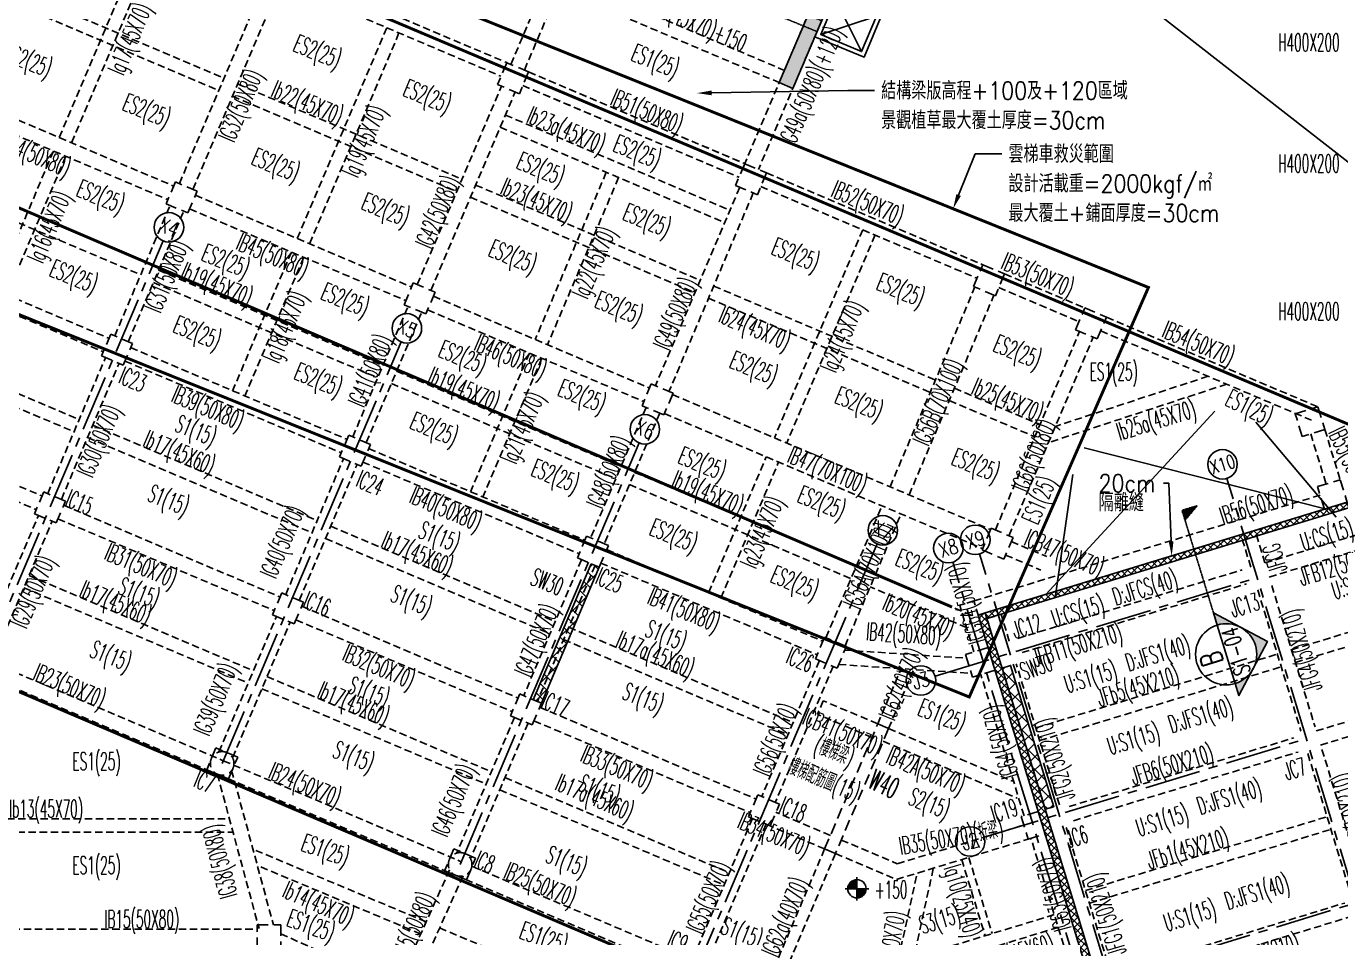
# Model space of a CAD drawing. Header units: centimetres. Extents: x -47768 to 194820, y -149527 to 141949.
# Drawn here: x 60937 to 65386, y -788 to 2297 of the extents above; entities that cross this region are included whole.
import ezdxf
from ezdxf import colors
from ezdxf.entities.mleader import LeaderData, LeaderLine
from ezdxf.enums import TextEntityAlignment as Align
from ezdxf.math import Vec2, Vec3

# ---------------------------------------------------------------- set-up
doc = ezdxf.new("R2010")
doc.units = ezdxf.units.CM
for name, pattern in [('1', [0.375, 0.25, -0.125]), ('CENTER', [2, 1.25, -0.25, 0.25, -0.25]), ('CENTER2', [28.575, 19.05, -3.175, 3.175, -3.175]), ('HIDDEN', [0.375, 0.25, -0.125])]:
    doc.linetypes.add(name, pattern=pattern)
doc.layers.get('0').update_dxf_attribs({"color": 8})
for name, color, linetype in [('0S-1FL排水溝位置', 8, 'Continuous'), ('0S-B', 6, 'HIDDEN'), ('0S-colhead', 8, 'HIDDEN'), ('0S-GRID', 8, 'Continuous'), ('0S-J', 3, 'HIDDEN'), ('0S-Shear wall', 7, 'Continuous'), ('0S-伸縮縫', 4, 'Continuous'), ('0S-雲梯車', 11, 'Continuous'), ('1S-BN', 7, 'Continuous'), ('1S-CN', 2, 'Continuous'), ('1S-JN', 3, 'Continuous'), ('1S-SN', 4, 'Continuous'), ('1S-SWN', 7, 'Continuous'), ('1S-TEXT', 7, 'Continuous'), ('1S-WN', 40, 'Continuous'), ('detail', 1, 'Continuous'), ('FL高程', 7, 'Continuous'), ('高程線', 7, 'Continuous')]:
    doc.layers.add(name, color=color, linetype=linetype)
doc.styles.add('ae', font='romans.shx', dxfattribs={"bigfont": 'chineset.shx'})
doc.styles.add('CHINA', font='romans.shx', dxfattribs={"width": 0.85, "bigfont": 'chineset.shx'})
doc.styles.add('ROMAND', font='romand')
doc.styles.add('txt', font='romans.shx', dxfattribs={"height": 0.2, "bigfont": 'chineset.shx'})

# ---------------------------------------------------------------- blocks, each defined once
blk = doc.blocks.new('地下一樓柱位')
at = {"color": 0, "linetype": 'HIDDEN', "ltscale": 150}
for p, q in [((154112.2, 67259.9), (154080.9, 67186.2)), ((154185.8, 67228.6), (154112.2, 67259.9)), ((154185.8, 67228.6), (154154.6, 67155)), ((154154.6, 67155), (154080.9, 67186.2)), ((154917.6, 66918), (154886.4, 66844.4)), ((154917.6, 66918), (154991.3, 66886.7)), ((154991.3, 66886.7), (154960, 66813.1)), ((154886.4, 66844.4), (154960, 66813.1)), ((156037, 66355.9), (156068.3, 66429.6)), ((156068.3, 66429.6), (156141.9, 66398.3)), ((156110.7, 66324.7), (156141.9, 66398.3)), ((156037, 66355.9), (156110.7, 66324.7)), ((154601.1, 66172.4), (154569.9, 66098.7)), ((154674.8, 66141.1), (154601.1, 66172.4)), ((154674.8, 66141.1), (154643.5, 66067.5)), ((154643.5, 66067.5), (154569.9, 66098.7)), ((155751.8, 65684), (155720.5, 65610.3)), ((155751.8, 65684), (155825.4, 65652.7)), ((154382.3, 65656.9), (154351.1, 65583.3)), ((154456, 65625.6), (154382.3, 65656.9)), ((154424.7, 65552), (154456, 65625.6)), ((154456, 65625.6), (154456, 65625.6)), ((155825.4, 65652.7), (155794.2, 65579.1)), ((154351.1, 65583.3), (154424.7, 65552)), ((155720.5, 65610.3), (155794.2, 65579.1)), ((155741, 65279.8), (155664.5, 65256.4)), ((155741, 65279.8), (155764.4, 65203.3)), ((155664.5, 65256.4), (155687.9, 65179.9)), ((155764.4, 65203.3), (155687.9, 65179.9)), ((155187.6, 64598.1), (155367.4, 65021.5)), ((155404.2, 65005.9), (155224.5, 64582.4)), ((155367.4, 65021.5), (155404.2, 65005.9)), ((155224.5, 64582.4), (155187.6, 64598.1))]:
    blk.add_line(p, q, dxfattribs=at)
for points in [[(153063.9, 66824.9), (152990.3, 66856.2), (152959, 66782.5), (153032.6, 66751.3), (153063.9, 66824.9)], [(152845.1, 66309.4), (152771.5, 66340.7), (152740.2, 66267), (152813.8, 66235.8), (152845.1, 66309.4)], [(153650.5, 65967.5), (153576.9, 65998.8), (153545.6, 65925.1), (153619.3, 65893.9), (153650.5, 65967.5)], [(152618.5, 65775.5), (152544.8, 65806.8), (152513.6, 65733.1), (152587.2, 65701.9), (152618.5, 65775.5)], [(153423.9, 65433.6), (153350.3, 65464.9), (153319, 65391.3), (153392.7, 65360), (153423.9, 65433.6)], [(155261.4, 65283.8), (155187.8, 65315), (155156.5, 65241.4), (155230.2, 65210.1), (155261.4, 65283.8)], [(154229.4, 65091.7), (154155.7, 65123), (154124.5, 65049.4), (154198.1, 65018.1), (154229.4, 65091.7)], [(153201.2, 64908.9), (153127.6, 64940.2), (153096.3, 64866.6), (153169.9, 64835.3), (153201.2, 64908.9)], [(155034.8, 64749.9), (154961.2, 64781.1), (154929.9, 64707.5), (155003.5, 64676.2), (155034.8, 64749.9)], [(155876.6, 64631.1), (155934, 64648.7), (155910.6, 64725.2), (155853.2, 64707.6)], [(154006.6, 64567.1), (153933, 64598.3), (153901.7, 64524.7), (153975.4, 64493.4), (154006.6, 64567.1)]]:
    blk.add_lwpolyline(points, close=True, dxfattribs=at)
for points in [[(155691.8, 66502.5), (155723.1, 66576.1), (155796.7, 66544.8), (155765.5, 66471.2), (155691.8, 66502.5)], [(153795.7, 66514.3), (153869.3, 66483), (153838.1, 66409.4), (153764.4, 66440.6), (153795.7, 66514.3)], [(156780.8, 66071.2), (156857.3, 66094.6), (156880.7, 66018.1), (156804.2, 65994.7), (156780.8, 66071.2)], [(156856.2, 65824.7), (156932.7, 65848.1), (156956.1, 65771.6), (156879.6, 65748.2), (156856.2, 65824.7)], [(153267.2, 64341.3), (153347.2, 64341.3), (153347.2, 64261.3), (153267.2, 64261.3), (153267.2, 64341.3)]]:
    blk.add_lwpolyline(points, dxfattribs=at)
for centre in [(153148.7, 64887.8), (153954.2, 64545.9)]:
    blk.add_circle(centre, 40, dxfattribs=at)
blk = doc.blocks.new('ELE')
at = {"ltscale": 100}
h = blk.add_hatch(color=0, dxfattribs=at)
h.dxf.hatch_style = 1
edge = h.paths.add_edge_path()
edge.add_arc((55199, -2026.6), 20.7, 90, 180)
edge.add_line((55178.3, -2026.6), (55199, -2026.6))
edge.add_line((55199, -2026.6), (55199, -2005.9))
h = blk.add_hatch(color=0, dxfattribs=at)
h.dxf.hatch_style = 1
edge = h.paths.add_edge_path()
edge.add_line((55199, -2047.4), (55199, -2026.6))
edge.add_line((55199, -2026.6), (55219.7, -2026.6))
edge.add_arc((55199, -2026.6), 20.7, 270, 360, ccw=False)
at = {"color": 0, "ltscale": 100}
for q in [(55199, -2000), (55172.4, -2026.6), (55225.6, -2026.6), (55199, -2053.2)]:
    blk.add_line((55199, -2026.6), q, dxfattribs=at)
blk.add_circle((55199, -2026.6), 20.7, dxfattribs=at)
blk = doc.blocks.new('0S-ELE')
at = {"layer": 'FL高程', "ltscale": 100, "xscale": 1.5, "yscale": 1.5, "zscale": 1.5}
blk.add_blockref('ELE', (-26764.5, -529.8), dxfattribs=at)
at = {"layer": 'FL高程', "ltscale": 100, "style": 'CHINA', "width": 0.5}
blk.add_attdef('+150', text='', height=60, dxfattribs=at).set_placement((56149.6, -3572.5), align=Align.MIDDLE)
blk = doc.blocks.new('XLINE')
blk.add_circle((0, 0), 50)
at = {"style": 'ROMAND', "width": 0.74997, "flags": 8}
blk.add_attdef('X-LINE', text='', height=50, dxfattribs=at).set_placement((0, 0), align=Align.MIDDLE)
blk = doc.blocks.new('柱位編號')
at = {"color": 0, "linetype": 'CENTER2', "ltscale": 10}
for p, q in [((131502.6, 35992.5), (132108.2, 37419.1)), ((132308.1, 35650.6), (132913.7, 37077.2)), ((133113.5, 35308.7), (133719.1, 36735.4)), ((136147.2, 35179.4), (135708.2, 36615.3)), ((133563.4, 34129.1), (134524.5, 36393.5)), ((135310.4, 34923.6), (134871.4, 36359.5)), ((135219.6, 34895.8), (134780.6, 36331.7)), ((134720.8, 35945.9), (135810.9, 36279.2)), ((134887.4, 35400.8), (135977.6, 35734.1)), ((135057, 34846.1), (136147.2, 35179.4))]:
    blk.add_line(p, q, dxfattribs=at)
at = {"color": 0}
ref = blk.add_blockref('XLINE', (132127.8, 37465.2), dxfattribs=dict(at, rotation=337))
ref.add_attrib('X-LINE', 'X4', dxfattribs={"height": 50, "rotation": 337, "style": 'ROMAND', "width": 0.74997}).set_placement((132127.8, 37465.2), align=Align.MIDDLE)
ref = blk.add_blockref('XLINE', (132933.2, 37123.3), dxfattribs=dict(at, rotation=337))
ref.add_attrib('X-LINE', 'X5', dxfattribs={"height": 50, "rotation": 337, "style": 'ROMAND', "width": 0.74997}).set_placement((132933.2, 37123.3), align=Align.MIDDLE)
ref = blk.add_blockref('XLINE', (133738.6, 36781.4), dxfattribs=dict(at, rotation=337))
ref.add_attrib('X-LINE', 'X6', dxfattribs={"height": 50, "rotation": 337, "style": 'ROMAND', "width": 0.74997}).set_placement((133738.6, 36781.4), align=Align.MIDDLE)
ref = blk.add_blockref('XLINE', (135693.6, 36663.1), dxfattribs=dict(at, rotation=16.99999999999998))
ref.add_attrib('X-LINE', 'X10', dxfattribs={"height": 45, "rotation": 17, "style": 'ROMAND', "width": 0.74997}).set_placement((135693.6, 36663.1), align=Align.MIDDLE)
ref = blk.add_blockref('XLINE', (134544.1, 36439.5), dxfattribs=dict(at, rotation=337))
ref.add_attrib('X-LINE', 'X7', dxfattribs={"height": 50, "rotation": 337, "style": 'ROMAND', "width": 0.74997}).set_placement((134544.1, 36439.5), align=Align.MIDDLE)
ref = blk.add_blockref('XLINE', (134765.9, 36379.5), dxfattribs=dict(at, rotation=16.99999999999998))
ref.add_attrib('X-LINE', 'X8', dxfattribs={"height": 50, "rotation": 17, "style": 'ROMAND', "width": 0.74997}).set_placement((134765.9, 36379.5), align=Align.MIDDLE)
ref = blk.add_blockref('XLINE', (134856.8, 36407.3), dxfattribs=dict(at, rotation=16.99999999999998))
ref.add_attrib('X-LINE', 'X9', dxfattribs={"height": 50, "rotation": 17, "style": 'ROMAND', "width": 0.74997}).set_placement((134856.8, 36407.3), align=Align.MIDDLE)
ref = blk.add_blockref('XLINE', (134672.9, 35931.3), dxfattribs=dict(at, rotation=17.00000000000323))
ref.add_attrib('X-LINE', 'J3', dxfattribs={"height": 50, "rotation": 17, "style": 'ROMAND', "width": 0.74997}).set_placement((134672.9, 35931.3), align=Align.MIDDLE)
ref = blk.add_blockref('XLINE', (134839.6, 35386.2), dxfattribs=dict(at, rotation=17.00000000000323))
ref.add_attrib('X-LINE', 'J2', dxfattribs={"height": 50, "rotation": 17, "style": 'ROMAND', "width": 0.74997}).set_placement((134839.6, 35386.2), align=Align.MIDDLE)
blk = doc.blocks.new('*U161')
at = {"layer": 'detail', "linetype": 'Continuous'}
h = blk.add_hatch(color=256, dxfattribs=at)
h.paths.add_polyline_path([(3699.5, 3354.8), (3655.4, 3310.7), (3611.3, 3354.8, 0.394082)])
h.paths.add_polyline_path([(3564, 3402.1), (3590.7, 3402.1, 0.189933), (3608.1, 3357.9)])
h.paths.add_polyline_path([(3746.8, 3402.1), (3702.7, 3357.9, 0.189933), (3720, 3402.1)])
blk.add_hatch(color=256, dxfattribs=at).paths.add_polyline_path([(3973.9, 3368.4), (3952.4, 3402.1), (3973.9, 3402.1)])
blk.add_line((3720, 3402.2), (3590.7, 3401.9), dxfattribs=at)
at = {"layer": 'detail', "linetype": 'CENTER'}
for p, q in [((3720, 3402.1), (3973.9, 3402.1)), ((3973.9, 3368.4), (3952.2, 3401.9)), ((3973.9, 3402.1), (3973.9, 3368.4))]:
    blk.add_line(p, q, dxfattribs=at)
at = {"layer": 'detail', "linetype": 'Continuous'}
blk.add_lwpolyline([(3720, 3402.1), (3746.8, 3402.1), (3655.4, 3310.7), (3564, 3402.1), (3590.7, 3402.1)], dxfattribs=at)
blk.add_circle((3655.4, 3402.1), 64.7, dxfattribs=at)
at = {"layer": 'detail', "linetype": 'Continuous', "style": 'CHINA', "flags": 8}
for tag, height, width, p in [('A', 45, 0.9, (3655.4, 3434.4)), ('S1-1', 35, 0.7, (3655.4, 3375.7))]:
    blk.add_attdef(tag, text='', height=height, dxfattribs=dict(at, width=width)).set_placement(p, align=Align.MIDDLE)
blk = doc.blocks.new('1FL排水')
blk.add_line((-1417.6, 633.2), (-1417.6, 633.2))
at = {"linetype": 'HIDDEN', "ltscale": 5}
for p, q in [((-901.7, 436.4), (-60.3, 89.3)), ((-933, 362.7), (-90.8, 15.3)), ((-917.3, 399.6), (-75.5, 52.3)), ((-948.6, 325.9), (-106, -21.6))]:
    blk.add_line(p, q, dxfattribs=at)
at = {"linetype": '1', "ltscale": 100}
for points in [[(-2961.7, 898.3), (-2286.2, 898, -0.138373), (-1048.3, 532.5)], [(-3029.6, 738.3), (-2287.3, 738, -0.139592), (-1117.7, 388.1)]]:
    blk.add_lwpolyline(points, format="xyb", dxfattribs=at)
for points in [[(-3002, 803.3), (-2286.8, 803, -0.139639), (-1082.8, 442.9)], [(-2989.3, 833.3), (-2286.7, 833, -0.138332), (-1082.9, 477.5)]]:
    blk.add_lwpolyline(points, format="xyb")
for points in [[(-1055.2, 535.4), (-889.5, 465.1), (-952, 317.8), (-1117.7, 388.1)], [(-1047.3, 515.8), (-909.2, 457.1), (-960, 337.5), (-1098.1, 396.1)], [(-52.3, 108.5), (113.9, 39.2), (52.3, -108.5), (-113.9, -39.2)], [(-44.2, 88.9), (94.2, 31.1), (44.2, -88.9), (-94.2, -31.1)]]:
    blk.add_lwpolyline(points, close=True)
for points in [[(-1047.2, 515.7), (-959.2, 337)], [(-909.1, 457), (-1098, 396.1)], [(-44.2, 88.9), (44.2, -88.9)], [(94.2, 31.1), (-94.2, -31.1)]]:
    blk.add_lwpolyline(points)

msp = doc.modelspace()

# ---------------------------------------------------------------- hatches: boundary and pattern name
at = {"layer": '0S-Shear wall', "ltscale": 100}
h = msp.add_hatch(dxfattribs=at)
h.set_pattern_fill('ANSI37', color=256, scale=10)
h.set_pattern_definition([(45, (62653.063, 5.92), (-22.4506, 22.4506), []), (135, (62653.063, 5.92), (-22.4506, -22.4506), [])])
h.paths.add_polyline_path([(62848.4281, 477.8937), (62876.0433, 466.1718), (62680.6777, 5.9193), (62653.0626, 17.6413)])
h = msp.add_hatch(dxfattribs=at)
h.set_pattern_fill('ANSI37', color=256, scale=10)
h.set_pattern_definition([(45, (66753.496, -17574.112), (-22.45064, 22.45064), []), (135, (66753.496, -17574.112), (-22.45064, -22.45064), [])])
h.paths.add_polyline_path([(64239.6195, 124.7853), (64385.8053, -353.367), (64414.4945, -344.5959), (64268.3086, 133.5565)])
at = {"layer": '0S-伸縮縫', "ltscale": 100}
h = msp.add_hatch(dxfattribs=at)
h.set_pattern_fill('ANSI37', color=256, scale=5)
h.set_pattern_definition([(45, (-10308.878, -23645.545), (-11.22532, 11.22532), []), (135, (-10308.878, -23645.545), (-11.22532, -11.22532), [])])
h.paths.add_polyline_path([(65407.4373, 685.8013), (65413.2839, 666.6881), (64188.454, 292.209), (64182.6071, 311.3332)])
h = msp.add_hatch(dxfattribs=at)
h.set_pattern_fill('ANSI37', color=256, scale=5)
h.set_pattern_definition([(45, (-10332.82, -24943.871), (-11.22532, 11.22532), []), (135, (-10332.82, -24943.871), (-11.22532, -11.22532), [])])
h.paths.add_polyline_path([(64158.6646, 304.0932), (64559.2385, -1006.1168), (64583.1564, -998.8044), (64182.6071, 311.3332), (64158.6892, 304.0207)])
at = {"layer": '1S-TEXT', "linetype": 'Continuous'}
h = msp.add_hatch(dxfattribs=at)
h.set_pattern_fill('AR-SAND', color=256, scale=0.35, style=0)
h.paths.add_polyline_path([(62693.4895, 2442.6881), (62739.5147, 2423.1516), (62908.2858, 2820.7513), (62862.2605, 2840.2878), (62862.2915, 2840.3609)])
h.paths.add_polyline_path([(63485.4256, 2106.5992), (63531.4508, 2087.0627), (63700.2219, 2484.6624), (63654.1967, 2504.199), (63654.2277, 2504.272)])

# ---------------------------------------------------------------- linework, layer by layer
at = {"ltscale": 100}
for p, q in [((63889.1659, 3026.2681), (66065.7123, 1325.8522)), ((64960.0607, 994.8749), (64387.1858, 373.8791)), ((65098.4839, 957.2236), (65370.6022, 635.2291)), ((64517.4672, 870.6825), (65333.5932, 663.2249)), ((64478.928, 779.6873), (64418.8905, 362.6584))]:
    msp.add_line(p, q, dxfattribs=at)
at = {"layer": '0S-B', "ltscale": 100}
for p, q in [((62577.0578, 2168.3923), (62862.2915, 2840.3609)), ((62623.083, 2148.8558), (62908.3168, 2820.8243)), ((63654.197, 2504.1998), (63368.9511, 1832.2362)), ((61831.45, 2484.8871), (62563.2502, 2174.2533)), ((63700.2219, 2484.6624), (63414.976, 1812.6988)), ((61455.0928, 1764.6001), (61740.3589, 2436.6441)), ((61501.1181, 1745.0635), (61786.3841, 2417.1075)), ((61811.9132, 2438.8619), (62543.7135, 2128.2281)), ((62636.8906, 2142.9948), (63368.692, 1832.3635)), ((62637.1616, 2142.8625), (63368.963, 1832.2312)), ((62260.5607, 1422.7855), (62545.7944, 2094.754)), ((62617.3541, 2096.9695), (63349.1554, 1786.3383)), ((62617.6251, 2096.8372), (63349.4264, 1786.206)), ((60703.6555, 2067.3601), (61435.7584, 1756.6008)), ((62306.5859, 1403.2489), (62591.8196, 2075.2175)), ((60684.119, 2021.3348), (61416.2219, 1710.5756)), ((63442.6034, 1800.9038), (64174.4256, 1490.2637)), ((63351.5217, 1752.736), (63066.2823, 1080.7699)), ((63423.0669, 1754.8786), (64154.889, 1444.2385)), ((61236.3155, 1249.1929), (61423.8344, 1690.9597)), ((61509.3988, 1725.3423), (62240.8883, 1414.83)), ((63397.5468, 1733.199), (63112.3073, 1061.2329)), ((61282.3407, 1229.6564), (61469.8596, 1671.4231)), ((61489.8615, 1679.3174), (62221.351, 1368.805)), ((60484.8461, 1551.8774), (61216.6475, 1241.2461)), ((60465.3096, 1505.8521), (61197.1109, 1195.2209)), ((64248.0664, 1459.0051), (64519.5941, 1343.7484)), ((62314.8355, 1383.4425), (63046.3342, 1072.952)), ((63860.5689, 738.1697), (64147.7694, 1414.7393)), ((63925.0038, 710.8174), (64212.2043, 1387.387)), ((64228.5298, 1412.9798), (64500.0575, 1297.7231)), ((62041.7536, 907.2946), (62229.2985, 1349.1364)), ((62295.2996, 1337.4169), (63026.7983, 1026.9265)), ((62087.779, 887.7586), (62275.324, 1329.6004)), ((64593.2345, 1312.4899), (65308.6632, 1008.8084)), ((64216.9163, 592.3439), (64502.1501, 1264.311)), ((64573.6979, 1266.4646), (65289.1267, 962.7832)), ((61290.2884, 1209.9886), (62022.0887, 899.355)), ((64262.9416, 572.8073), (64548.1753, 1244.7744)), ((61009.6989, 715.2966), (61205.0579, 1175.5518)), ((61270.7517, 1163.9635), (62002.552, 853.3298)), ((61055.7244, 695.7607), (61251.0834, 1156.0159)), ((63124.1585, 1050.7575), (64201.1698, 593.5931)), ((60258.2293, 1017.9815), (60990.3048, 707.2462)), ((63035.0246, 1007.1292), (62847.4784, 565.2842)), ((63081.0501, 987.5932), (62893.5039, 545.7482)), ((63096.8073, 986.3222), (64173.8186, 529.1578)), ((60238.6934, 971.9559), (60970.7689, 661.2207)), ((62095.7292, 868.0977), (62827.5349, 557.4769)), ((61815.1496, 373.423), (62010.5024, 833.6685)), ((61861.1752, 353.8872), (62056.528, 814.1327)), ((62076.1933, 822.0722), (62807.999, 511.4514)), ((65129.5008, 480.573), (65889.7631, 713.0085)), ((61063.6711, 676.0917), (61795.4769, 365.4709)), ((63643.7059, 227.2967), (63833.2171, 673.7359)), ((60783.5611, 182.5281), (60978.4415, 641.6557)), ((61044.1352, 630.0662), (61775.941, 319.4454)), ((63708.1407, 199.9444), (63897.652, 646.3836)), ((65144.1194, 432.7578), (65904.3817, 665.1933)), ((60829.5866, 162.9922), (61024.467, 622.1198)), ((64270.8889, 553.1391), (64390.6401, 502.3077)), ((65053.9103, 556.8033), (65101.7255, 571.4219)), ((65081.6856, 465.9545), (65053.9103, 556.8033)), ((65129.5008, 480.573), (65101.7255, 571.4219)), ((62816.2179, 491.5922), (62620.8589, 31.3369)), ((62901.1714, 526.2081), (63632.9727, 215.5769)), ((64251.3524, 507.1138), (64371.1035, 456.2825)), ((62862.2434, 472.0563), (62666.8844, 11.801)), ((62881.6348, 480.1829), (63613.4362, 169.5517)), ((64292.5017, 224.9711), (65052.764, 457.4066)), ((64307.1203, 177.1559), (65067.3826, 409.5914)), ((65152.6571, 404.2917), (65298.8363, -73.8627)), ((65104.8416, 389.6738), (65251.0209, -88.4806)), ((61869.1128, 334.202), (62600.9186, 23.5812)), ((64144.0482, 351.9009), (64096.2329, 337.2823)), ((64192.3071, 194.0542), (64144.0482, 351.9009)), ((61589.003, -159.3616), (61783.8965, 299.7932)), ((61635.0284, -178.8976), (61829.922, 280.2572)), ((61849.5769, 288.1765), (62581.3827, -22.4444)), ((64188.4545, 292.2069), (64236.2697, 306.8255)), ((64216.2297, 201.3581), (64188.4545, 292.2069)), ((64264.045, 215.9766), (64236.2697, 306.8255)), ((63707.4422, 185.5406), (64119.6781, 157.9905)), ((60798.5358, 153.0933), (61603.9771, -188.7963)), ((63621.3832, 149.8826), (63426.0241, -310.3726)), ((63686.7579, 136.8114), (64135.3175, 106.8337)), ((64433.6206, -338.6801), (64287.4347, 139.4723)), ((65303.2214, -88.2074), (66063.4842, 144.2282)), ((60778.9993, 107.068), (61584.4405, -234.8215)), ((63667.4087, 130.3467), (63472.0497, -329.9085)), ((63818.7321, -64.1742), (63898.0484, 122.6906)), ((63855.5146, -79.8841), (63940.3038, 119.8667)), ((64314.0523, -375.1692), (64167.889, 102.9332)), ((64361.8678, -360.5512), (64215.7044, 117.5511)), ((64385.8053, -353.2987), (64239.6195, 124.8537)), ((65317.84, -136.0227), (66078.1028, 96.413)), ((63634.6299, 13.9694), (63615.094, -32.0561)), ((63818.7328, -64.1745), (63634.6292, 13.9697)), ((62589.325, -42.1237), (62394.4446, -501.2513)), ((62674.5549, -7.6879), (63406.3563, -318.3191)), ((63799.1969, -110.2), (63615.0933, -32.0558)), ((62635.3505, -61.6596), (62440.4701, -520.7872)), ((62655.0184, -53.7131), (63386.8197, -364.3444)), ((63855.5182, -79.8863), (64276.3742, -258.5209)), ((63837.1542, -123.1493), (64290.6558, -315.6405)), ((64466.4547, -344.0327), (65226.717, -111.5972)), ((64481.0733, -391.8479), (65241.3356, -159.4124)), ((65274.4096, -164.9853), (65418.0368, -634.7918)), ((65322.225, -150.3674), (65322.225, -150.3674)), ((65322.225, -150.3674), (65477.1752, -657.2116)), ((61603.9771, -188.7963), (62409.4189, -530.686)), ((61632.0963, -221.4934), (61773.3642, -744.1973)), ((61583.828, -234.5386), (61725.0959, -757.2424)), ((61584.4405, -234.8215), (62389.8823, -576.7112)), ((63394.7667, -384.0135), (63199.8863, -843.1411)), ((63658.499, -441.6631), (63474.1273, -363.405)), ((63440.7922, -403.5494), (63245.9118, -862.677)), ((63638.9631, -487.6886), (63454.5914, -409.4305)), ((63884.9589, -537.7897), (64313.2898, -406.8358)), ((64540.2353, -943.9601), (64385.2736, -437.1034)), ((64408.954, -429.5824), (64563.986, -936.6942)), ((64456.7694, -414.9645), (64600.3963, -884.7699)), ((63638.962, -487.6886), (63435.7886, -966.3534)), ((63695.3189, -457.2922), (63884.9589, -537.7897)), ((63882.1741, -590.9257), (64327.9084, -454.651)), ((64481.0973, -921.5438), (64337.4584, -451.722)), ((64614.0025, -962.8893), (66287.3834, -451.3332)), ((63675.7824, -503.3174), (63472.609, -981.9821)), ((63675.7823, -503.3174), (63882.1741, -590.9257)), ((62369.6629, -558.0118), (62192.8797, -951.8669)), ((62389.8823, -576.7112), (63195.324, -918.601)), ((62445.0699, -545.8189), (63179.2096, -857.4428)), ((63832.7485, -1117.218), (63952.2913, -569.4887)), ((63881.5986, -1127.8796), (64007.1273, -552.7237)), ((62415.2785, -578.4865), (62238.4954, -972.3416)), ((64636.3407, -903.7763), (65399.197, -670.5695)), ((60778.2778, -759.1973), (61718.2778, -759.1973)), ((61798.2778, -774.7485), (62896.0581, -1267.4908))]:
    msp.add_line(p, q, dxfattribs=at)
for points in [[(65308.7246, 1008.8718), (65308.7345, 1008.8391)], [(65284.2377, 917.6854), (65336.2323, 747.6188)], [(65332.053, 932.304), (65384.0476, 762.2374)], [(65316.3136, 710.2266), (64144.0683, 351.8352)], [(65330.9329, 662.4116), (64158.6869, 304.02)], [(64144.4919, 179.4355), (64101.4325, 320.2756), (64096.2355, 337.2741)]]:
    msp.add_lwpolyline(points, dxfattribs=at)
at = {"layer": '0S-J', "ltscale": 100}
for p, q in [((61351.6612, 2634.2273), (61048.8446, 1920.836)), ((61393.084, 2616.6444), (61090.2673, 1903.2531)), ((62757.0976, 2464.5743), (63502.9783, 2147.9667)), ((60847.0891, 2443.6601), (61606.5175, 2121.3147)), ((62739.5147, 2423.1516), (63485.3954, 2106.544)), ((60829.5067, 2402.2372), (61588.9352, 2079.8917)), ((62157.1023, 2292.337), (61854.2724, 1578.9458)), ((62198.5247, 2274.7535), (61895.6949, 1561.3622)), ((61652.5431, 2101.7787), (62411.964, 1779.4337)), ((61634.9607, 2060.3558), (62394.3816, 1738.0108)), ((62558.59, 1996.8958), (63318.2727, 1674.4125)), ((62541.0063, 1955.4734), (63300.689, 1632.9901)), ((61029.3081, 1874.8108), (60830.0352, 1405.3533)), ((61070.7308, 1857.2279), (60871.4579, 1387.7704)), ((60582.3848, 1820.0562), (61341.8135, 1497.7106)), ((62900.2462, 1802.9979), (62659.7239, 1237.0631)), ((62941.6611, 1785.3965), (62701.1388, 1219.4617)), ((60564.8025, 1778.6332), (61324.2312, 1456.2876)), ((62457.9876, 1759.8914), (63217.6704, 1437.4081)), ((62440.4039, 1718.469), (63200.0867, 1395.9858)), ((63768.2662, 1608.419), (63469.3555, 904.23)), ((63809.6889, 1590.8361), (63510.7783, 886.6471)), ((61834.7441, 1532.9168), (61635.4721, 1063.4655)), ((61876.1668, 1515.3337), (61676.8947, 1045.8825)), ((61384.8923, 1471.2329), (62144.3132, 1148.8878)), ((61367.3098, 1429.8099), (62126.7307, 1107.4649)), ((63263.6948, 1417.8709), (64013.912, 1099.4057)), ((63246.1111, 1376.4485), (63996.3283, 1057.9833)), ((60339.1437, 1247.002), (61098.5719, 924.6567)), ((60356.726, 1288.425), (61116.1542, 966.0796)), ((62640.1839, 1191.028), (62440.9221, 721.5779)), ((62681.6069, 1173.4457), (62482.345, 703.9955)), ((62190.3367, 1129.3456), (62950.0203, 806.8619)), ((64936.9571, 1112.4353), (64420.0899, 943.0247)), ((62172.7531, 1087.9232), (62932.4366, 765.4395)), ((64078.3463, 1072.0523), (64368.3115, 948.9694)), ((64999.9098, 1085.7134), (64396.74, 888.016)), ((64060.7626, 1030.6299), (64350.7285, 907.5467)), ((61162.1797, 946.5437), (61921.6006, 624.1987)), ((61144.5973, 905.1208), (61904.0182, 582.7757)), ((63246.3607, 379.684), (63441.7178, 839.9163)), ((63287.7834, 362.1011), (63483.1405, 822.3334)), ((62996.0439, 787.325), (63746.2503, 468.8645)), ((62978.4603, 745.9026), (63728.6666, 427.4421)), ((61967.6242, 604.6564), (62727.0338, 282.2891)), ((61950.0405, 563.234), (62709.4501, 240.8667)), ((60946.299, 437.9591), (61705.7199, 115.614)), ((64136.9497, 303.035), (63810.6874, 441.5209)), ((65219.1646, 186.7447), (66008.1199, 427.9388)), ((60928.7165, 396.5362), (61688.1374, 74.1911)), ((64119.3672, 261.6121), (63793.1049, 400.0979)), ((65232.3207, 143.7108), (66021.2759, 384.9048)), ((62773.0586, 262.7535), (63532.4797, -59.5889)), ((62755.4763, 221.3305), (63514.8974, -101.0118)), ((64353.713, -77.8656), (65171.357, 172.1009)), ((61751.7434, 96.0718), (62511.153, -226.2955)), ((64366.8692, -120.8995), (65184.5132, 129.067)), ((61734.1597, 54.6494), (62493.5693, -267.7179)), ((62557.1624, -245.8675), (63316.5835, -568.2099)), ((62539.5801, -287.2905), (63299.0012, -609.6329)), ((60797.4305, -385.6002), (61624.6545, -385.6002)), ((64522.0048, -628.3502), (65339.6488, -378.3837)), ((60794.711, -430.6002), (61636.8164, -430.6002)), ((64535.1609, -671.3841), (65352.8049, -421.4176)), ((62289.9777, -734.1921), (61704.2287, -488.3899)), ((64103.1862, -523.4092), (64182.0875, -781.5446)), ((64127.0943, -516.1014), (64205.9956, -774.2369)), ((62272.565, -775.6866), (61719.1052, -543.4342)), ((64416.3996, -709.9197), (63916.9509, -862.5919)), ((62335.6314, -754.6829), (63055.4502, -1058.3051)), ((64429.5544, -752.954), (63930.1057, -905.6262))]:
    msp.add_line(p, q, dxfattribs=at)
at = {"layer": '0S-Shear wall', "ltscale": 100}
msp.add_lwpolyline([(62848.4281, 477.8937), (62876.0433, 466.1718), (62680.6777, 5.9193), (62653.0626, 17.6413), (62848.4281, 477.8937)], dxfattribs=at)
msp.add_lwpolyline([(64239.6195, 124.7853), (64385.8053, -353.367), (64414.4945, -344.5959), (64268.3086, 133.5565)], close=True, dxfattribs=at)
at = {"layer": '0S-伸縮縫', "ltscale": 100}
for points in [[(65407.4373, 685.8013), (65413.2839, 666.6881), (64188.454, 292.209), (64182.6071, 311.3332), (65407.4373, 685.8013)], [(64158.6892, 304.0207), (64182.6071, 311.3332), (64583.1564, -998.8044), (64559.2385, -1006.1168), (64158.6646, 304.0932)]]:
    msp.add_lwpolyline(points, dxfattribs=at)
at = {"layer": '0S-雲梯車', "linetype": 'HIDDEN', "ltscale": 200, "const_width": 10}
msp.add_lwpolyline([(60691.8749, 3042.0847), (64735.0206, 1413.2214), (64128.6411, 26.876), (60103.9208, 1646.705), (60691.4961, 3051.4376)], dxfattribs=at)
at = {"layer": '1S-TEXT', "linetype": 'Continuous'}
msp.add_lwpolyline([(63654.1967, 2504.199), (63700.2219, 2484.6624), (63531.4508, 2087.0627), (63485.4256, 2106.5992), (63654.2277, 2504.272)], dxfattribs=at)
at = {"layer": '高程線', "linetype": 'HIDDEN', "ltscale": 100, "const_width": 10}
for points in [[(60562.609, 2998.1068), (65420.0186, 946.6194)], [(60103.2191, 2028.6272), (64070.3531, 331.3027)], [(58587.9217, 1037.0726), (64014.3464, -1279.6764)]]:
    msp.add_lwpolyline(points, dxfattribs=at)

# ---------------------------------------------------------------- block references
at = {"layer": '0S-1FL排水溝位置', "ltscale": 100}
msp.add_blockref('1FL排水', (63720.1693, 2300.6782), dxfattribs=at)
at = {"layer": '0S-colhead', "ltscale": 100}
msp.add_blockref('地下一樓柱位', (-91548.6749, -65085.8282), dxfattribs=at)
at = {"layer": '0S-GRID'}
msp.add_blockref('柱位編號', (-70708.0047, -35848.5686), dxfattribs=at)
at = {"layer": 'detail', "linetype": 'Continuous'}
ref = msp.add_blockref('*U161', (71917.6473, -3823.2749), dxfattribs=dict(at, xscale=1.599999999999999, yscale=1.599999999999999, zscale=1.599999999999999, rotation=107.0575564841943))
ref.add_attrib('S1-1', 'S1-04', dxfattribs={"linetype": 'Continuous', "height": 56, "rotation": 1187.0575565, "style": 'CHINA', "width": 0.65, "flags": 8}).set_placement((65031.3048, 181.5), align=Align.MIDDLE)
ref.add_attrib('A', 'B', dxfattribs={"linetype": 'Continuous', "height": 72, "rotation": 1187.0575565, "style": 'CHINA', "width": 0.7, "flags": 8}).set_placement((64948.7773, 156.1781), align=Align.MIDDLE)
at = {"layer": 'FL高程', "color": 0, "ltscale": 100}
msp.add_blockref('0S-ELE', (7714.4988, 2947.2093), dxfattribs=at).add_auto_attribs({'+150': '+150'})

# ---------------------------------------------------------------- texts
at = {"layer": '1S-BN', "style": 'txt', "width": 0.5}
for s, rotation, p in [('IG49a(50X80)(+120)', 427, (63596.4261, 2094.0778)), ('IG32(50X80)', 427, (61665.8809, 2027.8073)), ('IB51(50X80)', 337, (63036.2583, 2006.0641)), ('IB44(50X80)', 337, (60963.6736, 1859.7538)), ('IG42(50X80)', 427, (62332.1017, 1668.1048)), ('IB52(50X70)', 337, (63783.5444, 1696.1585)), ('IG31(50X80)', 427, (61415.8796, 1449.7606)), ('IB45(50X80)', 337, (61769.1154, 1517.8641)), ('IB53(50X70)', 337, (64358.86, 1451.9515)), ('IG49(50X80)', 427, (63136.7756, 1323.6184)), ('IB54(50X70)', 337, (64903.0289, 1220.9655)), ('IG41(50X80)', 427, (62104.0018, 1130.7241)), ('IB46(50X80)', 337, (62574.5571, 1175.9743)), ('IG56B(70X100)', 427, (64025.4841, 1024.3059)), ('IB39(50X80)', 337, (61550.306, 1002.3814)), ('IG30(50X70)', 427, (61185.7475, 893.1355)), ('IG66(50X80)', 427, (64349.971, 843.8655)), ('IB55(50X70)', 655.4576652, (65419.3182, 818.8612)), ('IG48(50X80)', 427, (62911.0818, 787.513)), ('IB47(70X100)', 337, (63647.5557, 792.3394)), ('IB40(50X80)', 337, (62355.7477, 660.4916)), ('IB56(50X70)', 377.6647366, (65100.8493, 673.0347)), ('IG40(50X70)', 427, (61806.9339, 551.2457)), ('IG56A(70X100)', 427, (63790.5088, 470.7653)), ('ICB47(50X70)', 337, (64448.8802, 510.177)), ('IB31(50X70)', 337, (61323.6819, 468.4885)), ('JFCG', 107, (65162.2306, 495.808)), ('JFB12(50X210)', 17, (65396.4863, 472.5831)), ('IG29(50X70)', 427, (60962.9976, 382.0637)), ('ICG64(50X70)', 106, (64122.9396, 345.4474)), ('IB41(50X80)', 337, (63161.1895, 318.6019)), ('IG47(50X70)', 427, (62667.6733, 218.4056)), ('JFG4(50X210)', 107, (65257.5556, 184.7215)), ('IB42(50X80)', 356.2988042, (63906.2461, 236.831)), ('JFB11(50X210)', 17, (64494.2823, 197.6511)), ('IB32(50X70)', 337, (62129.1237, 126.5988)), ('IG62(40X70)', 427, (63900.7418, 69.848)), ('IB23(50X70)', 337, (61082.2082, 60.7096)), ('IG39(50X70)', 427, (61580.5492, 17.9167)), ('IG56(50X70)', 427, (63474.853, -118.5791)), ('ICB41(50X70)', 337, (63698.1615, -95.4476)), ('IG64(50X70)', 106, (64236.9323, -123.934)), ('JFG2(50X210)', 107, (64420.789, -183.9188)), ('(樓梯梁)', 337, (63670.2692, -161.158)), ('JFB6(50X210)', 17, (64815.4069, -205.9797)), ('IB33(50X70)', 337, (62934.5654, -215.2909)), ('IB42A(50X70)', 337, (63980.2159, -225.5378)), ('IB24(50X70)', 337, (61879.0279, -272.9576)), ('IG46(50X70)', 427, (62385.9909, -323.973)), ('JFG3(50X210)', 107, (65426.9522, -369.3496)), ('IB34(50X70)', 337, (63466.157, -440.9382)), ('IB35(50X70)(折梁)', 369.6245694, (64067.4338, -452.4963)), ('IG38(50X80)', 105, (61595.066, -528.6736)), ('IB25(50X70)', 337, (62675.1869, -610.907)), ('IG55(50X70)', 427, (63248.4682, -651.9081)), ('IG63(50X70)', 106, (64415.9296, -639.9475)), ('JFG1(50X210)', 107, (64594.5961, -708.0314)), ('IG62a(40X70)', 427, (63508.3937, -718.5236)), ('IG45(50X80)', 425.8846008, (62247.6258, -756.293)), ('IB15(50X80)', 359.9999978, (61327.9712, -729.197)), ('IG61(50X70)', 80, (63865.1749, -823.4828)), ('JFB1(50X210)', 17, (65107.2103, -847.2113))]:
    msp.add_text(s, height=60, rotation=rotation, dxfattribs=at).set_placement(p, align=Align.MIDDLE)
at = {"layer": '1S-BN', "color": 7, "linetype": 'Continuous', "style": 'CHINA', "width": 0.5}
for p in [(65278.1685, 2242.754), (65278.1685, 1832.754), (65278.1685, 1332.754)]:
    msp.add_text('H400X200', height=60, dxfattribs=at).set_placement(p, align=Align.MIDDLE)
at = {"layer": '1S-CN', "style": 'txt', "width": 0.5}
for s, rotation, p in [('IC23', 337, (61297.7402, 1101.9625)), ('IC24', 337, (62100.9268, 751.6066)), ('IC15', 337, (61117.0854, 686.0095)), ('IC25', 337, (62911.4784, 421.7547)), ('IC16', 337, (61921.677, 342.1169)), ('JC13', 17, (65060.544, 338.1341)), ('JC12', 17, (64322.8864, 266.3551)), ('IC26', 337, (63556.2591, 153.6483)), ('IC17', 337, (62727.6996, 2.3443)), ('IC7', 337, (61539.7858, -259.5176)), ('JC7', 17, (65230.1196, -216.5227)), ('IC18', 337, (63532.4819, -353.409)), ('IC19', 17, (64246.606, -357.3259)), ('JC6', 17, (64492.462, -445.6711)), ('IC8', 337, (62489.0095, -531.8794)), ('IC9', 337, (63142.3937, -800.616))]:
    msp.add_text(s, height=60, rotation=rotation, dxfattribs=at).set_placement(p, align=Align.MIDDLE)
at = {"layer": '1S-JN', "style": 'txt', "width": 0.5}
for s, rotation, p in [('Ib28a(45X70)+150', 337, (63191.644, 2308.1484)), ('Ig17(45X70)', 67, (61290.3902, 2253.579)), ('Ib22(45X70)', 337, (61887.1183, 2034.7995)), ('Ig19(45X70)', 427, (62083.8009, 1907.7689)), ('Ib23a(45X70)', 337, (62763.2059, 1942.6309)), ('Ib23(45X70)', 337, (62662.6036, 1705.6265)), ('Ig16(45X70)', 67, (61017.784, 1617.3243)), ('Ig22(45X70)', 427, (62861.2248, 1496.9248)), ('Ib19(45X70)', 337, (61580.5523, 1420.7717)), ('Ig18(45X70)', 427, (61816.7189, 1279.1126)), ('Ib24(45X70)', 337, (63401.3565, 1272.442)), ('Ig24(45X70)', 427, (63701.6437, 1246.6754)), ('Ib19(45X70)', 337, (62417.2623, 1065.6102)), ('Ib25(45X70)', 337, (64257.3071, 1028.6787)), ('Ig21(45X70)', 427, (62619.2519, 937.5479)), ('Ib25a(45X70)', 377.1559996, (64761.9839, 960.2961)), ('Ib17(45X60)', 337, (61453.8807, 851.282)), ('Ib19(45X70)', 337, (63242.1513, 715.447)), ('Ig23(45X70)', 427, (63430.2659, 583.8882)), ('Ib17(45X60)', 337, (62259.3225, 509.3923)), ('Ib17(45X60)', 337, (61238.007, 342.6943)), ('Ib20(45X70)', 337, (63955.9975, 298.9749)), ('Ib17a(45X60)', 337, (63064.7642, 167.5025)), ('JFb5(45X210)', 17, (64700.4433, 58.8443)), ('Ib17(45X60)', 337, (62043.4488, 0.8046)), ('Ib17a(45X60)', 337, (62859.3515, -316.4407)), ('Ib13(45X70)', 359.9999981, (61003.8632, -355.6002)), ('JFb1(45X210)', 17, (64868.557, -491.031)), ('Ig10(25X40)', 647.184635, (64102.2969, -664.944)), ('Ib14(45X70)', 696.0494558, (61924.0629, -676.6202)), ('Ib26a(45X60)', 375.9947754, (64281.054, -844.6265))]:
    msp.add_text(s, height=60, rotation=rotation, dxfattribs=at).set_placement(p, align=Align.MIDDLE)
at = {"layer": '1S-SN', "linetype": 'Continuous', "style": 'ae', "width": 0.5}
for s, rotation, p in [('ES2(25)', 337.6370839, (61836.1113, 2216.0484)), ('ES2(25)', 337.6370839, (60856.7644, 2185.3478)), ('ES1(25)', 337.6370839, (62979.1919, 2184.3222)), ('ES2(25)', 337.6370839, (62207.5878, 2064.5924)), ('ES2(25)', 337.6370839, (61257.918, 2016.4949)), ('ES2(25)', 337.6370839, (62918.2011, 1876.8743)), ('ES2(25)', 337.6370839, (61694.8889, 1832.2917)), ('ES2(25)', 337.6370839, (62591.967, 1818.7796)), ('ES2(25)', 337.6370839, (61102.1343, 1725.1141)), ('ES2(25)', 337.6370839, (62066.3653, 1680.8358)), ('ES2(25)', 337.6370839, (62951.1632, 1644.8099)), ('ES2(25)', 337.6370839, (61525.5458, 1507.652)), ('ES2(25)', 337.6370839, (62497.1961, 1522.2164)), ('ES2(25)', 337.6370839, (63454.0293, 1528.3565)), ('ES2(25)', 337.6370839, (61011.3119, 1454.5657)), ('ES2(25)', 337.6370839, (61929.7694, 1375.8956)), ('ES2(25)', 337.6370839, (63810.1555, 1408.6244)), ('ES2(25)', 337.6370839, (62856.3923, 1348.2467)), ('ES2(25)', 337.6370839, (61428.967, 1264.6061)), ('ES2(25)', 337.6370839, (64205.169, 1199.8608)), ('ES2(25)', 337.6370839, (62327.3252, 1181.4011)), ('ES2(25)', 337.6370839, (61838.947, 1105.3471)), ('ES2(25)', 337.6370839, (63312.8069, 1144.5998)), ('ES2(25)', 337.6370839, (62731.5488, 1049.6447)), ('ES2(25)', 337.6370839, (63668.933, 1024.8677)), ('ES1(25)', 333.2744023, (64990.1699, 1017.2946)), ('S1(15)', 338, (61435.9229, 927.5473)), ('ES2(25)', 337.6370839, (62230.7464, 938.3552)), ('ES2(25)', 337.6370839, (63138.0624, 820.9369)), ('ES2(25)', 337.6370839, (64063.9465, 816.1041)), ('ES2(25)', 337.6370839, (62640.7264, 779.0962)), ('ES1(25)', 66.8674565, (64359.7387, 607.0321)), ('S1(15)', 338, (61343.4896, 692.3609)), ('ES2(25)', 337.6370839, (63542.2861, 689.1805)), ('ES2(25)', 337.6370839, (63041.4837, 577.8911)), ('U:CS(15)', 17, (65259.9977, 520.4699)), ('S1(15)', 338, (62260.2764, 567.6178)), ('ES2(25)', 337.6370839, (63873.8518, 475.3001)), ('ES2(25)', 337.6370839, (63451.4637, 418.6321)), ('D:JFCS(40)', 17, (64624.7671, 335.6792)), ('U:S1(15)', 17, (65365.5542, 355.8229)), ('S1(15)', 338, (61243.3873, 378.7534)), ('S1(15)', 338, (62165.6142, 352.1109)), ('U:CS(15)', 17, (64417.8295, 261.7218)), ('S1(15)', 338, (63027.2679, 233.5599)), ('D:JFS1(40)', 17, (64668.4817, 112.9943)), ('S1(15)', 338, (61147.8798, 164.3592)), ('U:S1(15)', 17, (64461.5441, 39.0369)), ('S1(15)', 338, (62021.333, 42.6808)), ('S1(15)', 338, (62949.9102, 21.9425)), ('ES1(25)', 338, (63949.3647, -32.5372)), ('D:JFS1(40)', 17, (64813.284, -96.2416)), ('U:S1(15)', 17, (64606.3464, -170.199)), ('S1(15)', 338, (61970.0044, -175.8907)), ('樓梯配筋圖(15)', 337, (63509.2874, -230.3616)), ('S1(15)', 338, (62802.2171, -288.2977)), ('D:JFS1(40)', 17, (64910.5024, -372.5463)), ('S2(15)', 338, (63918.407, -335.1269)), ('U:S1(15)', 17, (64703.5648, -446.5038)), ('ES1(25)', 340, (61862.1334, -490.5106)), ('S1(15)', 338, (62690.6103, -530.5852)), ('D:JFS1(40)', 17, (65004.0367, -694.4414)), ('U:S1(15)', 17, (64797.099, -768.3988)), ('ES1(25)', 340, (61813.6397, -745.8346)), ('S3(15)', 17, (63970.5906, -776.022)), ('ES1(25)', 340, (62601.821, -788.1189)), ('S1(15)', 338, (63284.1716, -772.5391))]:
    msp.add_text(s, height=60, rotation=rotation, dxfattribs=at).set_placement(p)
for p in [(64535.7285, 1098.2188), (61093.1818, -220.9846), (61093.1818, -572.748)]:
    msp.add_text('ES1(25)', height=60, dxfattribs=at).set_placement(p)
at = {"layer": '1S-SWN', "linetype": 'Continuous', "style": 'CHINA', "width": 0.5}
for rotation, p in [(338.4373912, (62700.4785, 416.5332)), (20, (64354.9967, 128.715))]:
    msp.add_text('SW30', height=60, rotation=rotation, dxfattribs=at).set_placement(p, align=Align.MIDDLE)
at = {"layer": '1S-WN', "style": 'CHINA', "width": 0.5}
msp.add_text('W40', height=70, rotation=335.0586051, dxfattribs=at).set_placement((63840.8468, -267.353), align=Align.MIDDLE)

# ---------------------------------------------------------------- leaders
at = {"layer": '1S-TEXT', "color": 7, "linetype": 'Continuous'}
ml = msp.add_multileader_mtext('Standard', dxfattribs=at)
ml.set_content('結構梁版高程+100及+120區域\\P景觀植草最大覆土厚度=30cm', color=7, style='CHINA')
ml.set_leader_properties(color=256, linetype='ByLayer', lineweight=-1)
ml.build(insert=Vec2(0, 0))
ml.multileader.update_dxf_attribs({"dogleg_length": 0.6, "arrow_head_size": 49.5, "scale": 150})
ctx = ml.context
ctx.base_point, ctx.scale, ctx.char_height, ctx.arrow_head_size, ctx.landing_gap_size, ctx.plane_origin = Vec3(63807.8686, 2079.3435), 150, 60, 49.5, 22.5, Vec3(63737.8293, 3018.1306)
notes = []
notes.append((ctx, [(0, (1, 1, 0), (63717.8686, 2079.3435), (1, 0), 90, [(0, [(63207.5825, 2071.0237)], 256, [])])]))
ctx.mtext.insert, ctx.mtext.flow_direction = Vec3(63830.3686, 2109.3435), 5
ml = msp.add_multileader_mtext('Standard', dxfattribs=at)
ml.set_content('雲梯車救災範圍\\P設計活載重=2000kgf/㎡\\P最大覆土+鋪面厚度=30cm', color=7, style='CHINA')
ml.set_leader_properties(color=256, linetype='ByLayer', lineweight=-1)
ml.build(insert=Vec2(0, 0))
ml.multileader.update_dxf_attribs({"dogleg_length": 0.6, "arrow_head_size": 49.5, "scale": 150})
ctx = ml.context
ctx.base_point, ctx.scale, ctx.char_height, ctx.arrow_head_size, ctx.landing_gap_size, ctx.plane_origin = Vec3(64238.5612, 1864.9679), 150, 60, 49.5, 22.5, Vec3(64001.4008, 1709.3764)
notes.append((ctx, [(0, (1, 1, 0), (64148.5612, 1864.9679), (1, 0), 90, [(0, [(64074.0786, 1680.0463)], 256, [])])]))
ctx.mtext.insert, ctx.mtext.flow_direction = Vec3(64261.0612, 1894.9679), 5
ml = msp.add_multileader_mtext('Standard', dxfattribs=at)
ml.set_content('\\pxsm0.65;20cm\\P隔離縫', color=7, style='CHINA')
ml.set_leader_properties(color=256, linetype='ByLayer', lineweight=-1)
ml.build(insert=Vec2(0, 0))
ml.multileader.update_dxf_attribs({"dogleg_length": 0.6, "arrow_head_size": 49.5, "scale": 150})
ctx = ml.context
ctx.base_point, ctx.scale, ctx.char_height, ctx.arrow_head_size, ctx.landing_gap_size, ctx.plane_origin = Vec3(64543.9982, 750.1604), 150, 60, 49.5, 22.5, Vec3(65289.6054, 649.7765)
notes.append((ctx, [(0, (1, 1, 0), (64803.8506, 750.1604), (-1, 0), 17.9924, [(0, [(64813.7802, 504.3021)], 256, [])])]))
ctx.mtext.insert, ctx.mtext.flow_direction = Vec3(64566.4982, 780.1604), 5
for ctx, leaders in notes:
    for number, flags, end, landing, length, lines in leaders:
        leader = LeaderData()
        leader.index, (leader.has_last_leader_line, leader.has_dogleg_vector, leader.attachment_direction) = number, flags
        leader.last_leader_point, leader.dogleg_vector, leader.dogleg_length = Vec3(end), Vec3(landing), length
        for number, points, colour, breaks in lines:
            line = LeaderLine()
            line.index, line.vertices, line.color, line.breaks = number, Vec3.list(points), colors.encode_raw_color(colour), breaks
            leader.lines.append(line)
        ctx.leaders.append(leader)

doc.saveas('drawing.dxf')
